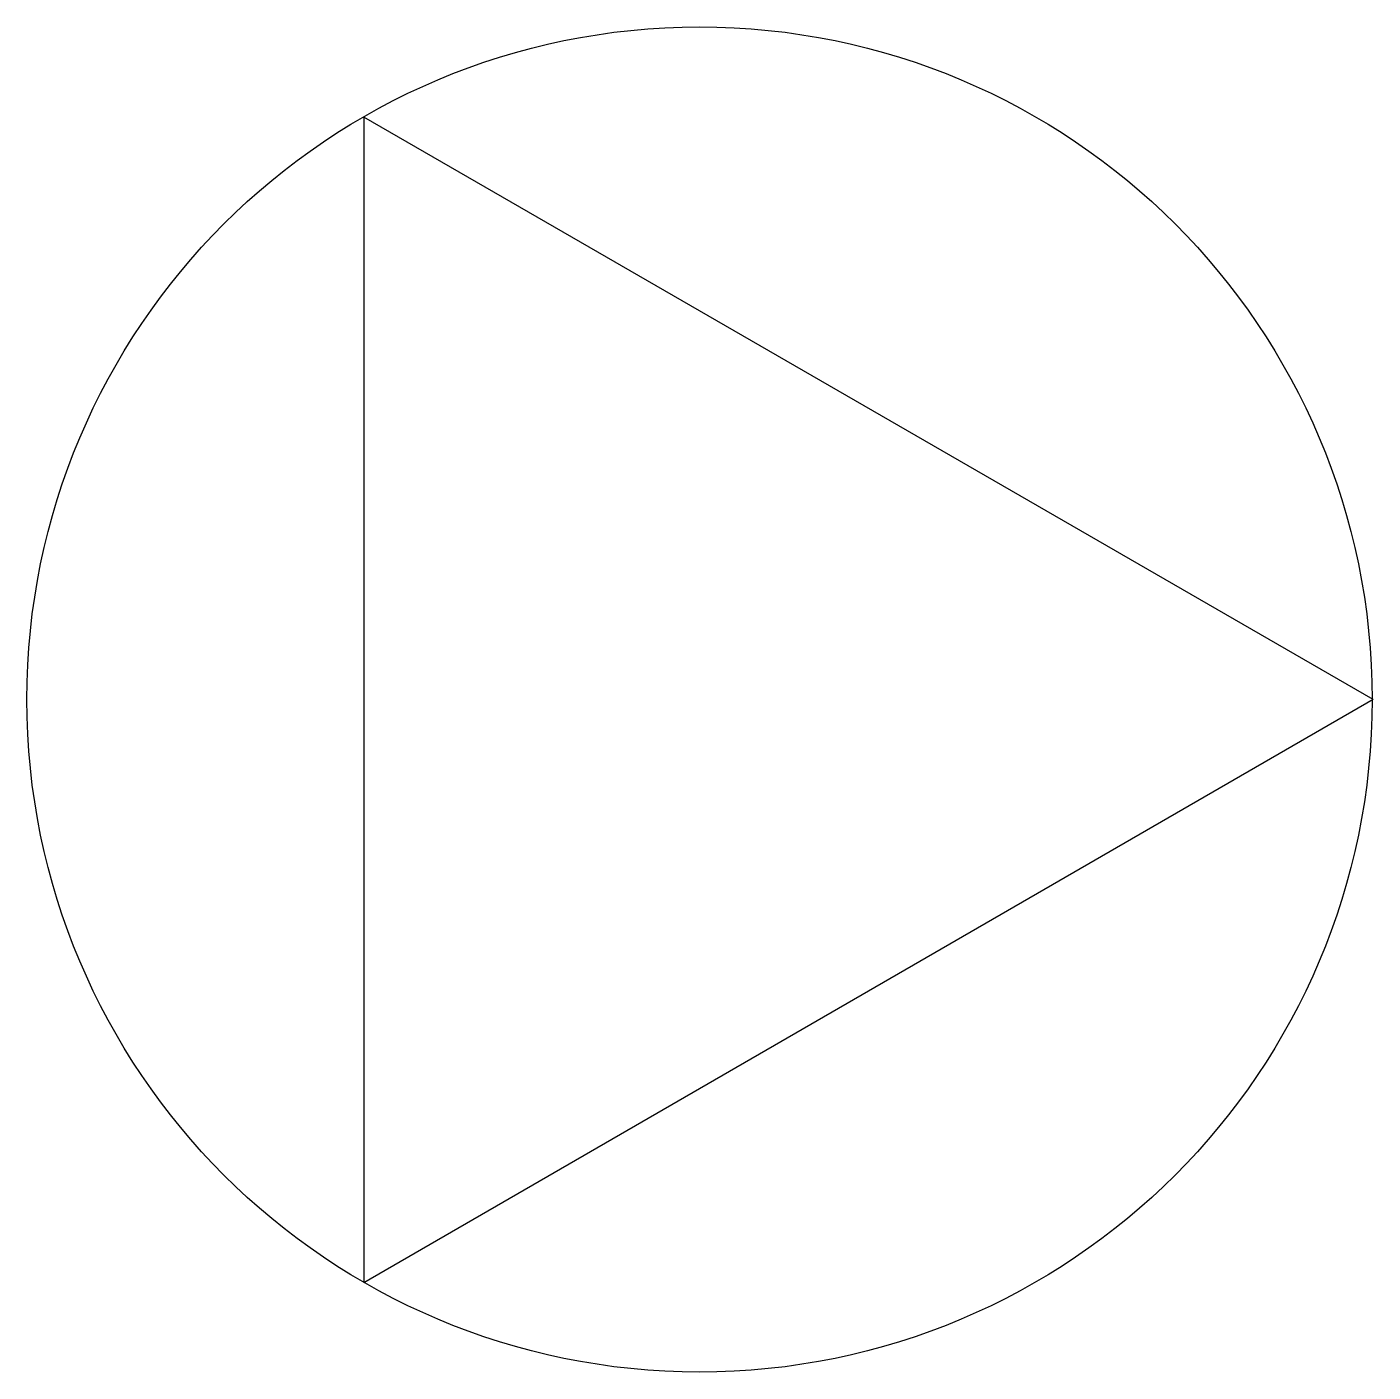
# Model space of a CAD drawing. Header units: metres. Extents: x -22097.6 to -22083.9, y -12314.9 to -12301.1.
import ezdxf

# ---------------------------------------------------------------- set-up
doc = ezdxf.new("R2010")
doc.units = ezdxf.units.M

msp = doc.modelspace()

# ---------------------------------------------------------------- linework, layer by layer
for p, q in [((-22083.92, -12308), (-22094.2, -12302.07)), ((-22094.2, -12302.07), (-22094.2, -12313.94)), ((-22083.92, -12308), (-22094.2, -12313.94))]:
    msp.add_line(p, q)
msp.add_circle((-22090.78, -12308), 6.85)

doc.saveas('drawing.dxf')
